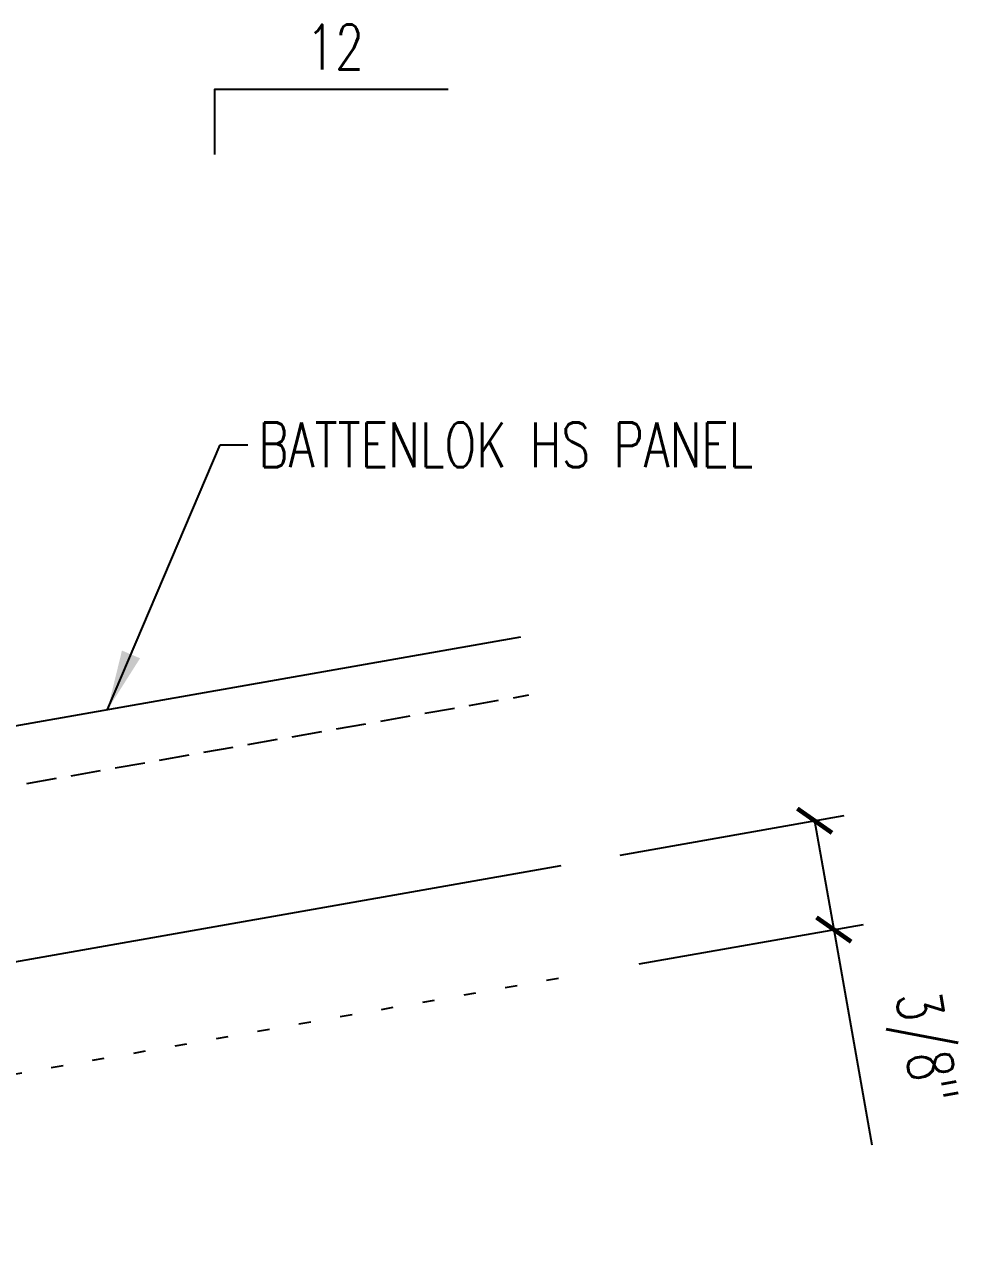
# Model space of a CAD drawing. Header units: inches. Extents: x 9.4 to 51.9, y 11.4 to 60.1.
# Drawn here: x 41.35 to 49.16, y 28.44 to 38.68 of the extents above; entities that cross this region are included whole.
import ezdxf
from ezdxf.enums import TextEntityAlignment as Align

# ---------------------------------------------------------------- set-up
doc = ezdxf.new("R2010")
doc.units = ezdxf.units.IN
doc.header["$MEASUREMENT"] = 0
doc.linetypes.add('DOT', pattern=[0.25, 0, -0.25])
doc.linetypes.add('HIDDEN2', pattern=[0.1875, 0.125, -0.0625])
for name, color, linetype in [('DIM', 2, 'Continuous'), ('MARK', 1, 'Continuous'), ('PANEL', 11, 'Continuous'), ('TEXT', 2, 'Continuous')]:
    doc.layers.add(name, color=color, linetype=linetype)
doc.styles.add('TEXT', font='SIMPLEX', dxfattribs={"width": 0.75, "height": 6})
doc.styles.add('TEXT1', font='ROMANS.shx', dxfattribs={"width": 0.75, "height": 0.375})
doc.dimstyles.new('DETAIL', dxfattribs={"dimscale": 4, "dimtxt": 0.375, "dimasz": 0.0625, "dimexe": 0.0625, "dimexo": 0.125, "dimgap": 0.0625, "dimtad": 1, "dimdec": 4, "dimzin": 3, "dimdsep": 46, "dimlunit": 4, "dimtxsty": 'TEXT1', "dimblk": 'ARCHTICK', "dimcen": 0.0625, "dimclrd": 7, "dimclre": 7, "dimclrt": 2, "dimadec": 0, "dimazin": 0, "dimtfac": 0.59375, "dimtdec": 4, "dimtmove": 0, "dimatfit": 3, "dimfxl": 0, "dimfrac": 2, "dimtolj": 1, "dimtzin": 3, "dimarcsym": 0})
doc.dimstyles.new('DETAIL$7', dxfattribs={"dimscale": 4, "dimtxt": 6, "dimasz": 0.125, "dimexe": 0.0625, "dimexo": 0.125, "dimgap": 0.0625, "dimtad": 1, "dimdec": 5, "dimzin": 3, "dimdsep": 46, "dimlunit": 4, "dimtxsty": 'TEXT', "dimblk": 'ARCHTICK', "dimcen": 0.0625, "dimclrd": 7, "dimclre": 7, "dimclrt": 2, "dimadec": 0, "dimazin": 0, "dimtfac": 0.666667, "dimtdec": 5, "dimtmove": 0, "dimatfit": 3, "dimfxl": 0, "dimfrac": 2, "dimtolj": 1, "dimtzin": 3, "dimarcsym": 0})

# ---------------------------------------------------------------- blocks, each defined once
blk = doc.blocks.new('_ArchTick')
at = {"color": 0, "linetype": 'ByBlock', "const_width": 0.15}
blk.add_lwpolyline([(-0.5, -0.5), (0.5, 0.5)], dxfattribs=at)
blk = doc.blocks.new('*D22')
at = {"layer": 'DEFPOINTS', "color": 0}
for p in [(45.832, 31.659), (48.11, 31.124), (45.993, 30.75)]:
    blk.add_point(p, dxfattribs=at)
at = {"layer": 'DIM', "color": 7, "lineweight": -2}
for p, q in [((46.325, 31.746), (48.196, 32.076)), ((47.95, 32.033), (48.11, 31.124)), ((46.485, 30.837), (48.357, 31.167)), ((48.11, 31.124), (48.428, 29.325))]:
    blk.add_line(p, q, dxfattribs=at)
at = {"layer": 'DIM', "color": 7, "lineweight": -2, "xscale": 0.25, "yscale": 0.25, "zscale": 0.25}
for p, rotation in [((47.95, 32.033), 99.99999999999933), ((48.11, 31.124), 279.9999999999994)]:
    blk.add_blockref('_ArchTick', p, dxfattribs=dict(at, rotation=rotation))
at = {"layer": 'DIM', "color": 2, "insert": (48.829, 30.133), "char_height": 0.375, "attachment_point": 5, "rotation": 280, "style": 'TEXT1'}
blk.add_mtext('\\A1;3/8"', dxfattribs=at)
blk = doc.blocks.new('slopl1')
at = {"layer": 'MARK', "color": 6}
blk.add_lwpolyline([(0, 0), (0, 0.1368), (0.4871, 0.1368)], dxfattribs=at)
at = {"layer": 'MARK', "color": 2, "style": 'TEXT1', "width": 0.75}
blk.add_text('12', height=0.09375, dxfattribs=at).set_placement((0.1909, 0.1779))
blk.add_attdef('SLOPL1', text='', height=0.0938, dxfattribs=at).set_placement((-0.0549, 0.0243), align=Align.RIGHT)

msp = doc.modelspace()

# ---------------------------------------------------------------- linework, layer by layer
at = {"layer": 'DIM', "linetype": 'DOT'}
msp.add_line((36.75005, 29.12047), (45.99279, 30.75022), dxfattribs=at)
at = {"layer": 'PANEL'}
msp.add_line((34.26979, 31.5905), (45.4956, 33.56991), dxfattribs=at)
at = {"layer": 'PANEL', "color": 8, "linetype": 'HIDDEN2', "ltscale": 2}
msp.add_line((34.3551, 31.10666), (45.5625, 33.08283), dxfattribs=at)
at = {"layer": 'PANEL'}
msp.add_lwpolyline([(27.59718, 28.44401), (45.83248, 31.65938)], dxfattribs=at)

# ---------------------------------------------------------------- block references
at = {"layer": 'MARK', "xscale": 4, "yscale": 4, "zscale": 4}
msp.add_blockref('slopl1', (42.94014, 37.59537), dxfattribs=at)

# ---------------------------------------------------------------- texts
at = {"layer": 'TEXT', "style": 'TEXT1', "width": 0.75}
msp.add_text('BATTENLOK HS PANEL', height=0.375, dxfattribs=at).set_placement((43.30419, 34.9844))

# ---------------------------------------------------------------- dimensions: what is measured, and where the dimension line sits
at = {"layer": 'DIM'}
dim = msp.add_linear_dim(base=(48.11044, 31.12362), p1=(45.83248, 31.65938), p2=(45.99279, 30.75022), angle=280, text='3/8"', dimstyle='DETAIL', dxfattribs=at)
dim.commit()
dim.dimension.update_dxf_attribs({"geometry": '*D22', "text_midpoint": (48.30153, 30.03989), "dimtype": 160})

# ---------------------------------------------------------------- leaders
at = {"layer": 'TEXT'}
msp.add_leader([(42.04594, 32.96164), (42.98599, 35.1719), (43.21788, 35.1719)], dimstyle='DETAIL$7', dxfattribs=at)

doc.saveas('drawing.dxf')
